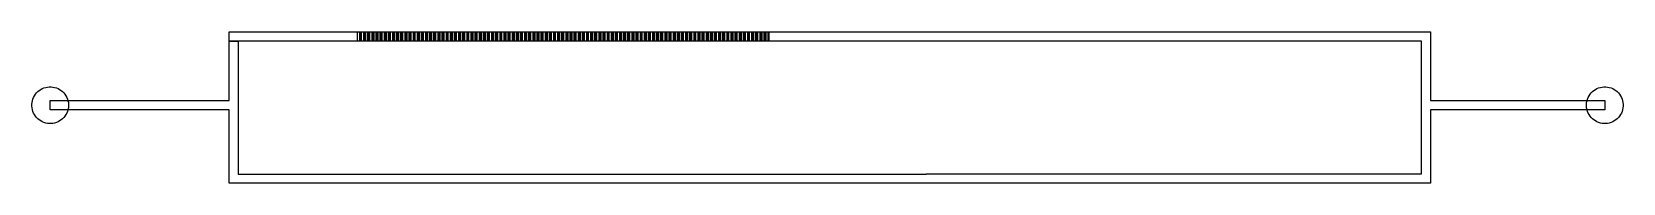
# Model space of a CAD drawing. Extents: x -3200 to 14150, y -250 to 1400.
import ezdxf

# ---------------------------------------------------------------- set-up
doc = ezdxf.new("R2010")
doc.units = 0
doc.layers.add('L1D0', color=2, linetype='CONTINUOUS')
doc.layers.add('L8D0', color=1, linetype='CONTINUOUS')

# ---------------------------------------------------------------- blocks, each defined once
blk = doc.blocks.new('CIRCLE$2')
at = {"layer": 'L8D0'}
blk.add_lwpolyline([(-9.825, -200), (-29.381, -198.074), (-48.655, -194.24), (-67.459, -188.536), (-85.614, -181.016), (-102.945, -171.753), (-119.284, -160.835), (-134.474, -148.369), (-148.369, -134.474), (-160.835, -119.284), (-171.753, -102.945), (-181.016, -85.614), (-188.536, -67.459), (-194.24, -48.655), (-198.074, -29.381), (-200, -9.825), (-200, 9.825), (-198.074, 29.381), (-194.24, 48.655), (-188.536, 67.459), (-181.016, 85.614), (-171.753, 102.945), (-160.835, 119.284), (-148.369, 134.474), (-134.474, 148.369), (-119.284, 160.835), (-102.945, 171.753), (-85.614, 181.016), (-67.459, 188.536), (-48.655, 194.24), (-29.381, 198.074), (-9.825, 200), (9.825, 200), (29.381, 198.074), (48.655, 194.24), (67.459, 188.536), (85.614, 181.016), (102.945, 171.753), (119.284, 160.835), (134.474, 148.369), (148.369, 134.474), (160.835, 119.284), (171.753, 102.945), (181.016, 85.614), (188.536, 67.459), (194.24, 48.655), (198.074, 29.381), (200, 9.825), (200, -9.825), (198.074, -29.381), (194.24, -48.655), (188.536, -67.459), (181.016, -85.614), (171.753, -102.945), (160.835, -119.284), (148.369, -134.474), (134.474, -148.369), (119.284, -160.835), (102.945, -171.753), (85.614, -181.016), (67.459, -188.536), (48.655, -194.24), (29.381, -198.074), (9.825, -200)], close=True, dxfattribs=at)

msp = doc.modelspace()

# ---------------------------------------------------------------- linework, layer by layer
at = {"layer": 'L1D0'}
for points in [[(351, 1300), (351, 1400), (371, 1400), (371, 1300)], [(376, 1300), (376, 1400), (381, 1400), (381, 1300)], [(396, 1300), (396, 1400), (416, 1400), (416, 1300)], [(421, 1300), (421, 1400), (426, 1400), (426, 1300)], [(441, 1300), (441, 1400), (461, 1400), (461, 1300)], [(466, 1300), (466, 1400), (471, 1400), (471, 1300)], [(486, 1300), (486, 1400), (506, 1400), (506, 1300)], [(511, 1300), (511, 1400), (516, 1400), (516, 1300)], [(531, 1300), (531, 1400), (551, 1400), (551, 1300)], [(556, 1300), (556, 1400), (561, 1400), (561, 1300)], [(576, 1300), (576, 1400), (596, 1400), (596, 1300)], [(601, 1300), (601, 1400), (606, 1400), (606, 1300)], [(621, 1300), (621, 1400), (641, 1400), (641, 1300)], [(646, 1300), (646, 1400), (651, 1400), (651, 1300)], [(666, 1300), (666, 1400), (686, 1400), (686, 1300)], [(691, 1300), (691, 1400), (696, 1400), (696, 1300)], [(711, 1300), (711, 1400), (731, 1400), (731, 1300)], [(736, 1300), (736, 1400), (741, 1400), (741, 1300)], [(756, 1300), (756, 1400), (776, 1400), (776, 1300)], [(781, 1300), (781, 1400), (786, 1400), (786, 1300)], [(801, 1300), (801, 1400), (821, 1400), (821, 1300)], [(826, 1300), (826, 1400), (831, 1400), (831, 1300)], [(846, 1300), (846, 1400), (866, 1400), (866, 1300)], [(871, 1300), (871, 1400), (876, 1400), (876, 1300)], [(891, 1300), (891, 1400), (911, 1400), (911, 1300)], [(916, 1300), (916, 1400), (921, 1400), (921, 1300)], [(936, 1300), (936, 1400), (956, 1400), (956, 1300)], [(961, 1300), (961, 1400), (966, 1400), (966, 1300)], [(981, 1300), (981, 1400), (1001, 1400), (1001, 1300)], [(1006, 1300), (1006, 1400), (1011, 1400), (1011, 1300)], [(1026, 1300), (1026, 1400), (1046, 1400), (1046, 1300)], [(1051, 1300), (1051, 1400), (1056, 1400), (1056, 1300)], [(1071, 1300), (1071, 1400), (1091, 1400), (1091, 1300)], [(1096, 1300), (1096, 1400), (1101, 1400), (1101, 1300)], [(1116, 1300), (1116, 1400), (1136, 1400), (1136, 1300)], [(1141, 1300), (1141, 1400), (1146, 1400), (1146, 1300)], [(1161, 1300), (1161, 1400), (1181, 1400), (1181, 1300)], [(1186, 1300), (1186, 1400), (1191, 1400), (1191, 1300)], [(1206, 1300), (1206, 1400), (1226, 1400), (1226, 1300)], [(1231, 1300), (1231, 1400), (1236, 1400), (1236, 1300)], [(1251, 1300), (1251, 1400), (1271, 1400), (1271, 1300)], [(1276, 1300), (1276, 1400), (1281, 1400), (1281, 1300)], [(1296, 1300), (1296, 1400), (1316, 1400), (1316, 1300)], [(1321, 1300), (1321, 1400), (1326, 1400), (1326, 1300)], [(1341, 1300), (1341, 1400), (1361, 1400), (1361, 1300)], [(1366, 1300), (1366, 1400), (1371, 1400), (1371, 1300)], [(1386, 1300), (1386, 1400), (1406, 1400), (1406, 1300)], [(1411, 1300), (1411, 1400), (1416, 1400), (1416, 1300)], [(1431, 1300), (1431, 1400), (1451, 1400), (1451, 1300)], [(1456, 1300), (1456, 1400), (1461, 1400), (1461, 1300)], [(1476, 1300), (1476, 1400), (1496, 1400), (1496, 1300)], [(1501, 1300), (1501, 1400), (1506, 1400), (1506, 1300)], [(1521, 1300), (1521, 1400), (1541, 1400), (1541, 1300)], [(1546, 1300), (1546, 1400), (1551, 1400), (1551, 1300)], [(1566, 1300), (1566, 1400), (1586, 1400), (1586, 1300)], [(1591, 1300), (1591, 1400), (1596, 1400), (1596, 1300)], [(1611, 1300), (1611, 1400), (1631, 1400), (1631, 1300)], [(1636, 1300), (1636, 1400), (1641, 1400), (1641, 1300)], [(1656, 1300), (1656, 1400), (1676, 1400), (1676, 1300)], [(1681, 1300), (1681, 1400), (1686, 1400), (1686, 1300)], [(1701, 1300), (1701, 1400), (1721, 1400), (1721, 1300)], [(1726, 1300), (1726, 1400), (1731, 1400), (1731, 1300)], [(1746, 1300), (1746, 1400), (1766, 1400), (1766, 1300)], [(1771, 1300), (1771, 1400), (1776, 1400), (1776, 1300)], [(1791, 1300), (1791, 1400), (1811, 1400), (1811, 1300)], [(1816, 1300), (1816, 1400), (1821, 1400), (1821, 1300)], [(1836, 1300), (1836, 1400), (1856, 1400), (1856, 1300)], [(1861, 1300), (1861, 1400), (1866, 1400), (1866, 1300)], [(1881, 1300), (1881, 1400), (1901, 1400), (1901, 1300)], [(1906, 1300), (1906, 1400), (1911, 1400), (1911, 1300)], [(1926, 1300), (1926, 1400), (1946, 1400), (1946, 1300)], [(1951, 1300), (1951, 1400), (1956, 1400), (1956, 1300)], [(1971, 1300), (1971, 1400), (1991, 1400), (1991, 1300)], [(1996, 1300), (1996, 1400), (2001, 1400), (2001, 1300)], [(2016, 1300), (2016, 1400), (2036, 1400), (2036, 1300)], [(2041, 1300), (2041, 1400), (2046, 1400), (2046, 1300)], [(2061, 1300), (2061, 1400), (2081, 1400), (2081, 1300)], [(2086, 1300), (2086, 1400), (2091, 1400), (2091, 1300)], [(2106, 1300), (2106, 1400), (2126, 1400), (2126, 1300)], [(2131, 1300), (2131, 1400), (2136, 1400), (2136, 1300)], [(2151, 1300), (2151, 1400), (2171, 1400), (2171, 1300)], [(2176, 1300), (2176, 1400), (2181, 1400), (2181, 1300)], [(2196, 1300), (2196, 1400), (2216, 1400), (2216, 1300)], [(2221, 1300), (2221, 1400), (2226, 1400), (2226, 1300)], [(2241, 1300), (2241, 1400), (2261, 1400), (2261, 1300)], [(2266, 1300), (2266, 1400), (2271, 1400), (2271, 1300)], [(2286, 1300), (2286, 1400), (2306, 1400), (2306, 1300)], [(2311, 1300), (2311, 1400), (2316, 1400), (2316, 1300)], [(2331, 1300), (2331, 1400), (2351, 1400), (2351, 1300)], [(2356, 1300), (2356, 1400), (2361, 1400), (2361, 1300)], [(2376, 1300), (2376, 1400), (2396, 1400), (2396, 1300)], [(2401, 1300), (2401, 1400), (2406, 1400), (2406, 1300)], [(2421, 1300), (2421, 1400), (2441, 1400), (2441, 1300)], [(2446, 1300), (2446, 1400), (2451, 1400), (2451, 1300)], [(2466, 1300), (2466, 1400), (2486, 1400), (2486, 1300)], [(2491, 1300), (2491, 1400), (2496, 1400), (2496, 1300)], [(2511, 1300), (2511, 1400), (2531, 1400), (2531, 1300)], [(2536, 1300), (2536, 1400), (2541, 1400), (2541, 1300)], [(2556, 1300), (2556, 1400), (2576, 1400), (2576, 1300)], [(2581, 1300), (2581, 1400), (2586, 1400), (2586, 1300)], [(2601, 1300), (2601, 1400), (2621, 1400), (2621, 1300)], [(2626, 1300), (2626, 1400), (2631, 1400), (2631, 1300)], [(2646, 1300), (2646, 1400), (2666, 1400), (2666, 1300)], [(2671, 1300), (2671, 1400), (2676, 1400), (2676, 1300)], [(2691, 1300), (2691, 1400), (2711, 1400), (2711, 1300)], [(2716, 1300), (2716, 1400), (2721, 1400), (2721, 1300)], [(2736, 1300), (2736, 1400), (2756, 1400), (2756, 1300)], [(2761, 1300), (2761, 1400), (2766, 1400), (2766, 1300)], [(2781, 1300), (2781, 1400), (2801, 1400), (2801, 1300)], [(2806, 1300), (2806, 1400), (2811, 1400), (2811, 1300)], [(2826, 1300), (2826, 1400), (2846, 1400), (2846, 1300)], [(2851, 1300), (2851, 1400), (2856, 1400), (2856, 1300)], [(2871, 1300), (2871, 1400), (2891, 1400), (2891, 1300)], [(2896, 1300), (2896, 1400), (2901, 1400), (2901, 1300)], [(2916, 1300), (2916, 1400), (2936, 1400), (2936, 1300)], [(2941, 1300), (2941, 1400), (2946, 1400), (2946, 1300)], [(2961, 1300), (2961, 1400), (2981, 1400), (2981, 1300)], [(2986, 1300), (2986, 1400), (2991, 1400), (2991, 1300)], [(3006, 1300), (3006, 1400), (3026, 1400), (3026, 1300)], [(3031, 1300), (3031, 1400), (3036, 1400), (3036, 1300)], [(3051, 1300), (3051, 1400), (3071, 1400), (3071, 1300)], [(3076, 1300), (3076, 1400), (3081, 1400), (3081, 1300)], [(3096, 1300), (3096, 1400), (3116, 1400), (3116, 1300)], [(3121, 1300), (3121, 1400), (3126, 1400), (3126, 1300)], [(3141, 1300), (3141, 1400), (3161, 1400), (3161, 1300)], [(3166, 1300), (3166, 1400), (3171, 1400), (3171, 1300)], [(3186, 1300), (3186, 1400), (3206, 1400), (3206, 1300)], [(3211, 1300), (3211, 1400), (3216, 1400), (3216, 1300)], [(3231, 1300), (3231, 1400), (3251, 1400), (3251, 1300)], [(3256, 1300), (3256, 1400), (3261, 1400), (3261, 1300)], [(3276, 1300), (3276, 1400), (3296, 1400), (3296, 1300)], [(3301, 1300), (3301, 1400), (3306, 1400), (3306, 1300)], [(3321, 1300), (3321, 1400), (3341, 1400), (3341, 1300)], [(3346, 1300), (3346, 1400), (3351, 1400), (3351, 1300)], [(3366, 1300), (3366, 1400), (3386, 1400), (3386, 1300)], [(3391, 1300), (3391, 1400), (3396, 1400), (3396, 1300)], [(3411, 1300), (3411, 1400), (3431, 1400), (3431, 1300)], [(3436, 1300), (3436, 1400), (3441, 1400), (3441, 1300)], [(3456, 1300), (3456, 1400), (3476, 1400), (3476, 1300)], [(3481, 1300), (3481, 1400), (3486, 1400), (3486, 1300)], [(3501, 1300), (3501, 1400), (3521, 1400), (3521, 1300)], [(3526, 1300), (3526, 1400), (3531, 1400), (3531, 1300)], [(3546, 1300), (3546, 1400), (3566, 1400), (3566, 1300)], [(3571, 1300), (3571, 1400), (3576, 1400), (3576, 1300)], [(3591, 1300), (3591, 1400), (3611, 1400), (3611, 1300)], [(3616, 1300), (3616, 1400), (3621, 1400), (3621, 1300)], [(3636, 1300), (3636, 1400), (3656, 1400), (3656, 1300)], [(3661, 1300), (3661, 1400), (3666, 1400), (3666, 1300)], [(3681, 1300), (3681, 1400), (3701, 1400), (3701, 1300)], [(3706, 1300), (3706, 1400), (3711, 1400), (3711, 1300)], [(3726, 1300), (3726, 1400), (3746, 1400), (3746, 1300)], [(3751, 1300), (3751, 1400), (3756, 1400), (3756, 1300)], [(3771, 1300), (3771, 1400), (3791, 1400), (3791, 1300)], [(3796, 1300), (3796, 1400), (3801, 1400), (3801, 1300)], [(3816, 1300), (3816, 1400), (3836, 1400), (3836, 1300)], [(3841, 1300), (3841, 1400), (3846, 1400), (3846, 1300)], [(3861, 1300), (3861, 1400), (3881, 1400), (3881, 1300)], [(3886, 1300), (3886, 1400), (3891, 1400), (3891, 1300)], [(3906, 1300), (3906, 1400), (3926, 1400), (3926, 1300)], [(3931, 1300), (3931, 1400), (3936, 1400), (3936, 1300)], [(3951, 1300), (3951, 1400), (3971, 1400), (3971, 1300)], [(3976, 1300), (3976, 1400), (3981, 1400), (3981, 1300)], [(3996, 1300), (3996, 1400), (4016, 1400), (4016, 1300)], [(4021, 1300), (4021, 1400), (4026, 1400), (4026, 1300)], [(4041, 1300), (4041, 1400), (4061, 1400), (4061, 1300)], [(4066, 1300), (4066, 1400), (4071, 1400), (4071, 1300)], [(4086, 1300), (4086, 1400), (4106, 1400), (4106, 1300)], [(4111, 1300), (4111, 1400), (4116, 1400), (4116, 1300)], [(4131, 1300), (4131, 1400), (4151, 1400), (4151, 1300)], [(4156, 1300), (4156, 1400), (4161, 1400), (4161, 1300)], [(4176, 1300), (4176, 1400), (4196, 1400), (4196, 1300)], [(4201, 1300), (4201, 1400), (4206, 1400), (4206, 1300)], [(4221, 1300), (4221, 1400), (4241, 1400), (4241, 1300)], [(4246, 1300), (4246, 1400), (4251, 1400), (4251, 1300)], [(4266, 1300), (4266, 1400), (4286, 1400), (4286, 1300)], [(4291, 1300), (4291, 1400), (4296, 1400), (4296, 1300)], [(4311, 1300), (4311, 1400), (4331, 1400), (4331, 1300)], [(4336, 1300), (4336, 1400), (4341, 1400), (4341, 1300)], [(4356, 1300), (4356, 1400), (4376, 1400), (4376, 1300)], [(4381, 1300), (4381, 1400), (4386, 1400), (4386, 1300)], [(4401, 1300), (4401, 1400), (4421, 1400), (4421, 1300)], [(4426, 1300), (4426, 1400), (4431, 1400), (4431, 1300)], [(4446, 1300), (4446, 1400), (4466, 1400), (4466, 1300)], [(4471, 1300), (4471, 1400), (4476, 1400), (4476, 1300)], [(4491, 1300), (4491, 1400), (4511, 1400), (4511, 1300)], [(4516, 1300), (4516, 1400), (4521, 1400), (4521, 1300)], [(4536, 1300), (4536, 1400), (4556, 1400), (4556, 1300)], [(4561, 1300), (4561, 1400), (4566, 1400), (4566, 1300)], [(4581, 1300), (4581, 1400), (4601, 1400), (4601, 1300)], [(4606, 1300), (4606, 1400), (4611, 1400), (4611, 1300)], [(4626, 1300), (4626, 1400), (4646, 1400), (4646, 1300)], [(4651, 1300), (4651, 1400), (4656, 1400), (4656, 1300)], [(4671, 1300), (4671, 1400), (4691, 1400), (4691, 1300)], [(4696, 1300), (4696, 1400), (4701, 1400), (4701, 1300)], [(4716, 1300), (4716, 1400), (4736, 1400), (4736, 1300)], [(4741, 1300), (4741, 1400), (4746, 1400), (4746, 1300)], [(4761, 1300), (4761, 1400), (4781, 1400), (4781, 1300)], [(4786, 1300), (4786, 1400), (4791, 1400), (4791, 1300)], [(4806, 1300), (4806, 1400), (4826, 1400), (4826, 1300)], [(4831, 1300), (4831, 1400), (4836, 1400), (4836, 1300)]]:
    msp.add_lwpolyline(points, close=True, dxfattribs=at)
at = {"layer": 'L8D0'}
msp.add_lwpolyline([(-1050, -250), (-1050, 550), (-3000, 550), (-3000, 650), (-1050, 650), (-1050, 1300), (-950, 1300), (-950, -152), (6550, -152), (6550, -150), (11950, -150), (11950, 1300), (-1050, 1300), (-1050, 1400), (12050, 1400), (12050, 650), (13950, 650), (13950, 550), (12050, 550), (12050, -250)], close=True, dxfattribs=at)

# ---------------------------------------------------------------- block references
for p in [(-3000, 600), (13950, 600)]:
    msp.add_blockref('CIRCLE$2', p)

doc.saveas('drawing.dxf')
